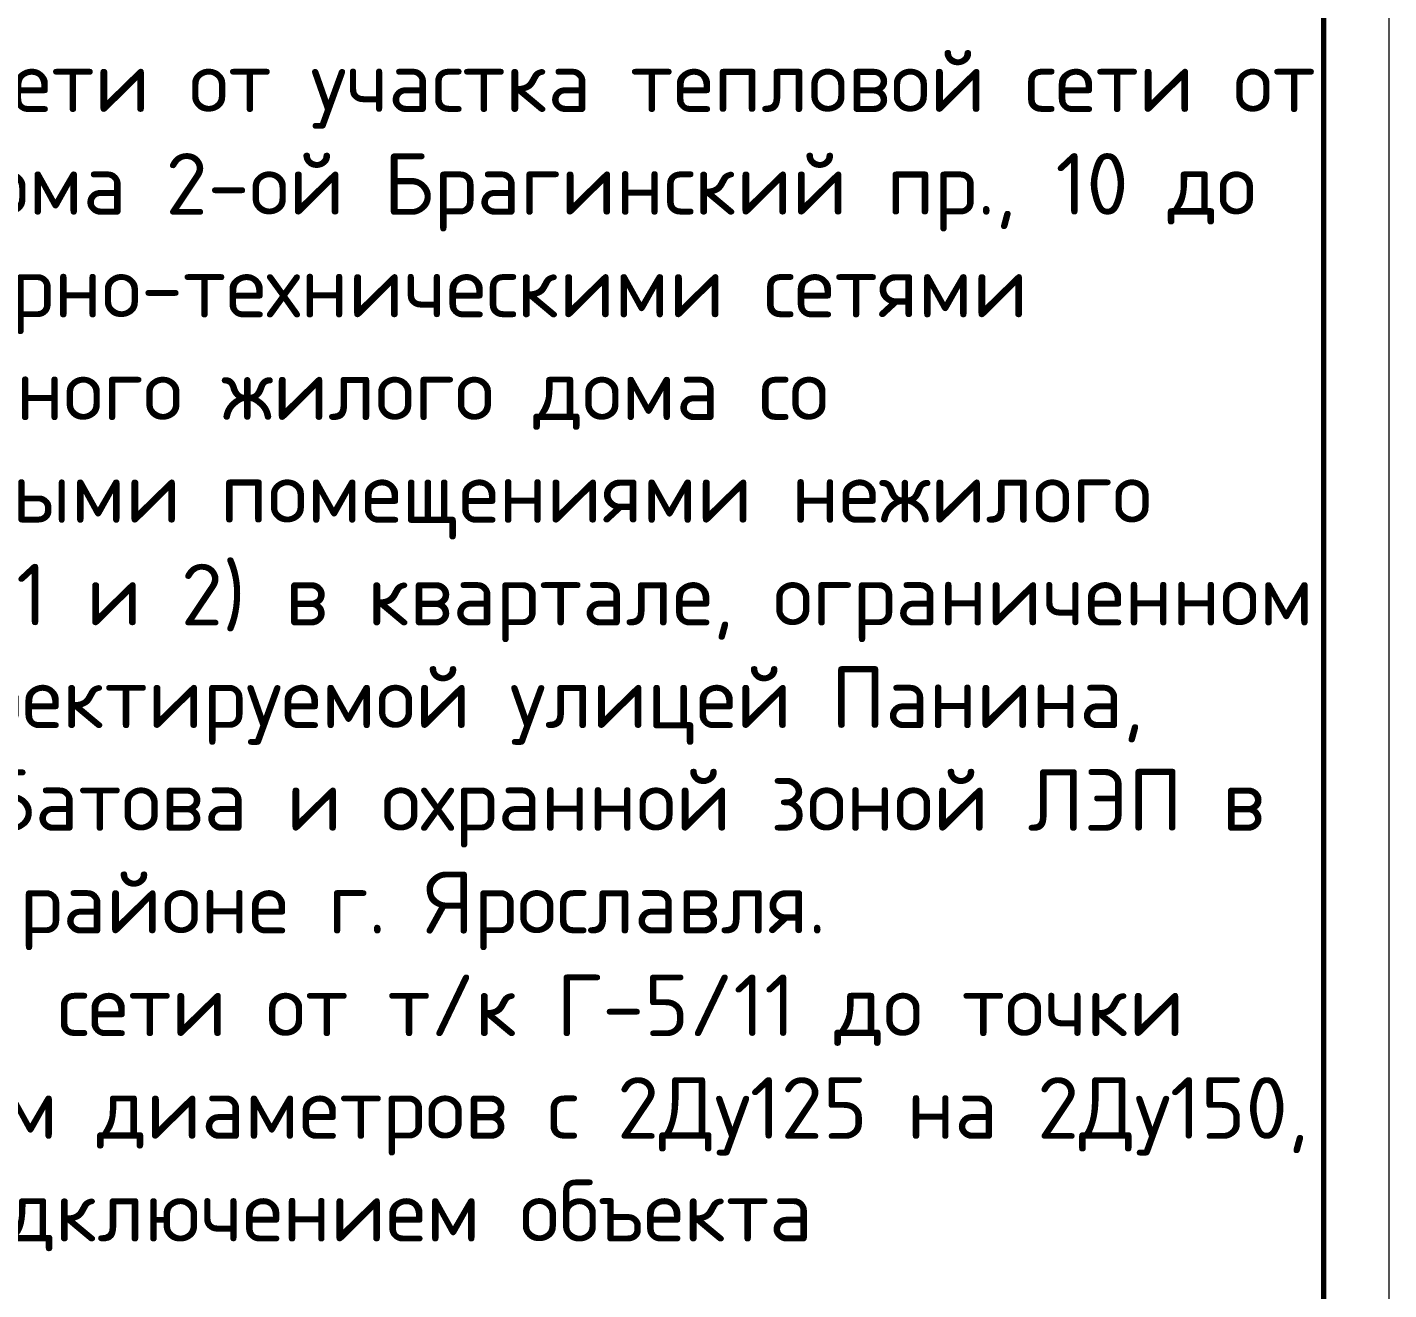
# Model space of a CAD drawing. Header units: millimetres. Extents: x 1601 to 15402, y -324 to 12625.
# Drawn here: x 1981.7 to 2086.7, y 1921.9 to 2019.3 of the extents above; entities that cross this region are included whole.
import ezdxf

# ---------------------------------------------------------------- set-up
doc = ezdxf.new("R2010")
doc.units = ezdxf.units.MM
doc.layers.add('Основной', color=1, linetype='Continuous', lineweight=60)
doc.layers.add('Размерный', color=4, linetype='Continuous', lineweight=30)
doc.styles.add('-ISOCPEUR-', font='isocpeur.TTF')

msp = doc.modelspace()

# ---------------------------------------------------------------- linework, layer by layer
at = {"layer": 'Основной', "color": 7, "lineweight": 70}
msp.add_line((2081.6812, 1805.5804), (2081.6812, 2092.5804), dxfattribs=at)
at = {"layer": 'Размерный', "color": 7, "lineweight": 20}
msp.add_line((2086.6812, 2097.5804), (2086.6812, 1800.5804), dxfattribs=at)

# ---------------------------------------------------------------- texts
at = {"layer": 'Размерный', "color": 7, "lineweight": 30, "insert": (1989.1812, 2017.4962), "char_height": 4.75, "width": 185, "attachment_point": 2, "style": '-ISOCPEUR-'}
msp.add_mtext('\\pl4.75,t4.75;Строительство тепловой сети от участка тепловой сети от т/к Г-5/11 до жилого дома 2-ой Брагинский пр., 10 до границы с инженерно-техническими сетями многоквартирного жилого дома со встроенно-пристроенными помещениями нежилого назначения стр. 62 (этап 1 и 2) в квартале, ограниченном Тутаевским шоссе, проектируемой улицей Панина, проектируемой улицей Батова и охранной зоной ЛЭП в Дзержинском районе г. Ярославля. \\P\\pl0,tz;Реконструкция тепловой сети от т/к Г-5/11 до точки подключения с увеличением диаметров с 2Ду125 на 2Ду150, связанная с подключением объекта', dxfattribs=at)

doc.saveas('drawing.dxf')
